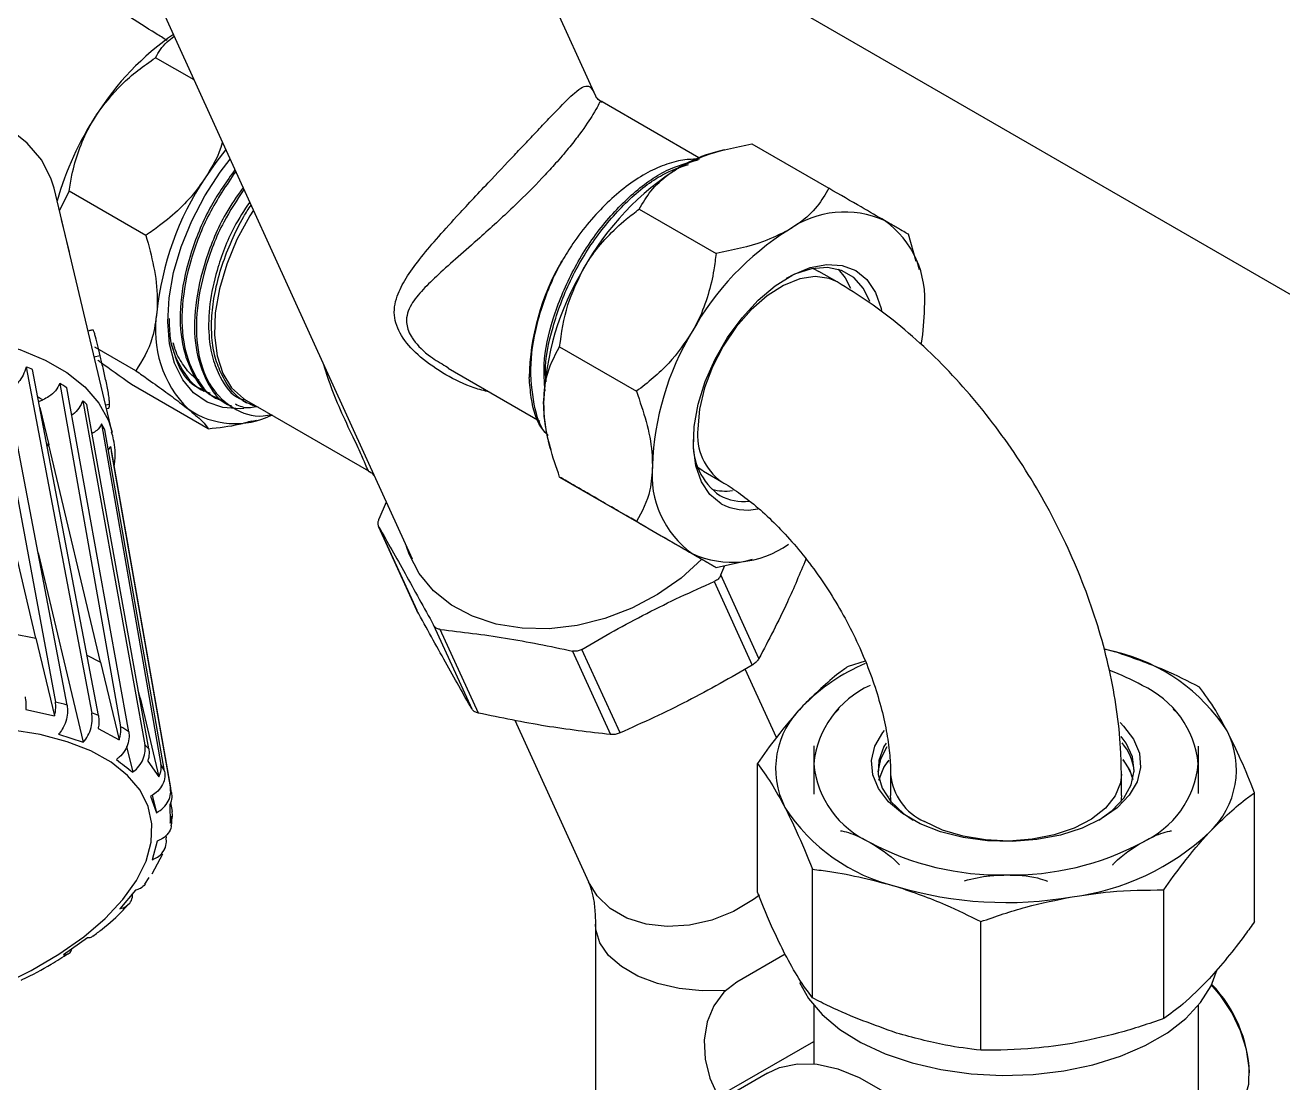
# Model space of a CAD drawing. Extents: x 75 to 2075, y 25 to 1460.
# Drawn here: x 1655.1 to 1795.2, y 880.9 to 998.7 of the extents above; entities that cross this region are included whole.
import ezdxf

# ---------------------------------------------------------------- set-up
doc = ezdxf.new("R2010")
doc.units = 0
doc.header["$LTSCALE"] = 5
doc.linetypes.add('SLD-KATı', pattern=[0])
doc.layers.get('0').update_dxf_attribs({"linetype": 'CONTINUOUS'})

msp = doc.modelspace()

# ---------------------------------------------------------------- linework, layer by layer
at = {"color": 7, "linetype": 'SLD-KATı'}
for p, q in [((1701.104, 1023.524), (1837.475, 944.799)), ((1660.566, 1021.917), (1693.169, 950.308)), ((1718.691, 990.785), (1708.019, 1014.226)), ((1673.914, 992.6), (1669.614, 995.082)), ((1730.159, 983.934), (1719.381, 990.156)), ((1736.077, 985.467), (1744.632, 980.529)), ((1732.967, 984.81), (1732.022, 984.563)), ((1664.791, 953.314), (1658.309, 980.539)), ((1658.905, 978.037), (1659.988, 980.222)), ((1668.543, 975.283), (1659.988, 980.222)), ((1723.524, 978.221), (1732.079, 973.282)), ((1659.157, 977.049), (1659.141, 977.047)), ((1660.021, 973.419), (1659.157, 977.049)), ((1754.369, 972.386), (1753.508, 975.403)), ((1660.021, 973.419), (1660.005, 973.416)), ((1745.557, 970.097), (1743.536, 971.263)), ((1754.752, 971.442), (1754.492, 972.385)), ((1667.433, 960.204), (1662.874, 962.837)), ((1714.648, 962.847), (1723.203, 957.909)), ((1651.309, 961.792), (1658.46, 923.275)), ((1659.757, 922.954), (1652.431, 961.506)), ((1663.453, 961.871), (1662.756, 961.72)), ((1655.193, 960.614), (1662.519, 922.063)), ((1663.25, 921.769), (1655.929, 960.323)), ((1701.984, 960.692), (1702.245, 960.528)), ((1702.215, 960.477), (1712.458, 954.564)), ((1658.96, 958.796), (1665.735, 920.53)), ((1675.49, 953.74), (1666.935, 958.678)), ((1666.636, 919.96), (1659.735, 958.295)), ((1674.852, 958.052), (1675.04, 957.943)), ((1676.443, 957.133), (1676.644, 957.018)), ((1656.602, 956.778), (1657.058, 956.956)), ((1656.729, 956.109), (1657.725, 951.927)), ((1661.527, 956.86), (1668.428, 918.525)), ((1668.869, 918.085), (1661.972, 956.422)), ((1664.496, 956.45), (1664.063, 956.373)), ((1664.156, 955.984), (1664.399, 956.023)), ((1678.046, 956.208), (1678.247, 956.092)), ((1679.364, 956.864), (1679.765, 956.633)), ((1679.758, 956.869), (1693.337, 949.03)), ((1656.298, 930.415), (1650.536, 954.615)), ((1680.383, 954.569), (1680.86, 954.694)), ((1663.61, 954.268), (1670.218, 916.332)), ((1670.634, 915.569), (1663.961, 953.599)), ((1657.725, 951.927), (1657.501, 952.044)), ((1657.542, 951.826), (1657.725, 951.927)), ((1663.487, 927.726), (1657.725, 951.927)), ((1664.609, 951.763), (1664.348, 951.392)), ((1664.609, 951.763), (1671.282, 913.733)), ((1713.404, 952.314), (1713.664, 951.37)), ((1671.388, 913.188), (1664.72, 951.219)), ((1693.169, 950.308), (1698.201, 939.254)), ((1730.68, 948.993), (1732.701, 947.827)), ((1714.648, 948.352), (1723.203, 943.413)), ((1695.336, 945.548), (1694.51, 943.644)), ((1723.524, 943.226), (1732.079, 938.288)), ((1694.481, 942.842), (1698.718, 933.536)), ((1698.75, 933.474), (1694.51, 942.786)), ((1656.536, 939.906), (1661.562, 918.796)), ((1732.079, 938.288), (1735.236, 938.973)), ((1735.189, 938.945), (1736.134, 939.192)), ((1732.61, 937.443), (1733.069, 938.502)), ((1731.865, 936.707), (1736.105, 927.394)), ((1736.849, 928.131), (1732.61, 937.443)), ((1698.75, 933.474), (1698.729, 933.54)), ((1653.644, 930.924), (1656.298, 930.415)), ((1700.607, 931.846), (1704.847, 922.533)), ((1705.591, 922.057), (1701.351, 931.369)), ((1656.298, 930.415), (1658.362, 921.746)), ((1721.372, 919.844), (1717.132, 929.156)), ((1776.576, 928.873), (1775.305, 929.16)), ((1775.349, 929.231), (1776.576, 928.873)), ((1661.968, 928.519), (1663.487, 927.726)), ((1663.487, 927.726), (1665.551, 919.058)), ((1716.08, 928.972), (1720.32, 919.66)), ((1748.689, 927.847), (1746.794, 927.258)), ((1738.791, 919.329), (1735.319, 926.958)), ((1667.932, 923.604), (1667.703, 924.562)), ((1667.857, 923.707), (1667.932, 923.604)), ((1667.932, 923.604), (1669.996, 914.936)), ((1655.167, 922.441), (1658.362, 921.746)), ((1745.762, 922.509), (1745.328, 922.069)), ((1783.437, 922.069), (1783.003, 922.509)), ((1709.654, 921.271), (1717.855, 903.256)), ((1658.8, 919.688), (1661.562, 918.796)), ((1663.219, 920.352), (1665.551, 919.058)), ((1666.39, 918.336), (1667.074, 915.462)), ((1668.753, 916.711), (1669.996, 914.936)), ((1736.692, 902.098), (1736.692, 916.431)), ((1751.525, 915.221), (1751.525, 912.888)), ((1777.24, 912.888), (1777.24, 915.221)), ((1669.068, 912.79), (1669.716, 910.954)), ((1669.25, 912.911), (1669.716, 910.954)), ((1751.592, 912.13), (1751.525, 912.888)), ((1777.24, 912.888), (1777.172, 912.13)), ((1792.073, 898.846), (1792.073, 913.179)), ((1671.227, 911.875), (1671.261, 909.784)), ((1671.295, 912.083), (1671.471, 911.093)), ((1670.756, 908.408), (1670.801, 908.153)), ((1669.787, 907.773), (1669.227, 905.714)), ((1670.52, 906.685), (1670.7, 907.068)), ((1670.4, 906.317), (1669.224, 904.107)), ((1742.811, 890.319), (1742.811, 904.652)), ((1668.434, 902.998), (1668.922, 903.721)), ((1667.37, 902.335), (1665.657, 900.255)), ((1781.971, 888.019), (1781.971, 902.352)), ((1718.639, 898.495), (1718.639, 863.088)), ((1761.566, 884.487), (1761.566, 898.82)), ((1662.053, 897.008), (1659.354, 895.112)), ((1739.771, 895.176), (1734.395, 892.071)), ((1742.954, 889.48), (1742.954, 882.969)), ((1785.811, 785.431), (1785.811, 889.48)), ((1737.803, 881.943), (1725.681, 874.945))]:
    msp.add_line(p, q, dxfattribs=at)
at = {"color": 8, "linetype": 'SLD-KATı'}
msp.add_line((1732.325, 879.33), (1742.954, 885.468), dxfattribs=at)
at = {"color": 7, "linetype": 'SLD-KATı', "flags": 128}
for points in [[(1658.309, 980.539), (1658.004, 981.555), (1656.935, 983.65), (1655.325, 985.564), (1653.197, 987.267), (1650.584, 988.732), (1647.526, 989.939), (1644.071, 990.868), (1640.727, 991.446)], [(1679.514, 955.99), (1679.064, 955.958), (1677.114, 956.096), (1675.366, 956.695), (1673.863, 957.739), (1672.646, 959.2), (1671.744, 961.042), (1671.183, 963.217), (1670.976, 965.667), (1671.129, 968.331), (1671.637, 971.138), (1672.488, 974.016), (1673.66, 976.891), (1675.122, 979.687), (1676.836, 982.334), (1677.931, 983.776)], [(1677.442, 984.85), (1676.325, 983.405), (1675.139, 981.684)], [(1680.523, 978.084), (1680.126, 977.452), (1678.69, 974.806), (1677.548, 972.07), (1676.736, 969.326), (1676.279, 966.659), (1676.19, 964.15), (1676.472, 961.874), (1677.116, 959.901), (1678.103, 958.29), (1679.403, 957.091), (1679.758, 956.869)], [(1732.639, 945.388), (1731.388, 946.405), (1730.436, 947.83), (1729.814, 949.614), (1729.544, 951.696), (1729.634, 954.006), (1730.082, 956.465), (1730.873, 958.989), (1731.979, 961.493), (1733.363, 963.89), (1734.978, 966.099), (1736.768, 968.046), (1738.673, 969.663), (1740.629, 970.896), (1742.567, 971.703), (1744.423, 972.056), (1746.133, 971.944), (1747.639, 971.369), (1748.889, 970.352), (1749.842, 968.927), (1750.464, 967.143), (1750.514, 966.91)], [(1749.21, 967.911), (1748.5, 969.379), (1747.423, 970.594), (1746.065, 971.378), (1744.475, 971.703), (1742.71, 971.557), (1740.833, 970.945), (1739.882, 970.475)], [(1742.846, 971.584), (1743.03, 971.512), (1743.536, 971.263)], [(1745.694, 971.501), (1746.479, 970.545), (1747.066, 969.408)], [(1730.68, 948.993), (1730.519, 949.091), (1730.057, 949.431)], [(1730.488, 939.206), (1730.481, 939.199), (1728.172, 937.094), (1725.558, 935.26), (1722.706, 933.743), (1719.692, 932.584), (1716.592, 931.812), (1713.488, 931.448), (1710.459, 931.5), (1707.584, 931.968), (1704.937, 932.84), (1702.587, 934.092), (1700.596, 935.692), (1699.013, 937.599), (1697.881, 939.764), (1697.589, 940.6)], [(1777.086, 920.992), (1777.487, 920.601), (1778.605, 919.139), (1779.239, 917.584), (1779.366, 915.987), (1778.984, 914.405), (1778.104, 912.89), (1776.757, 911.494), (1774.989, 910.264)], [(1652.377, 891.708), (1655.758, 893.362), (1658.854, 895.174), (1661.618, 897.116), (1664.006, 899.158), (1665.98, 901.266), (1667.509, 903.408), (1668.568, 905.55), (1669.142, 907.658), (1669.22, 909.699), (1668.803, 911.641), (1667.896, 913.453), (1666.514, 915.106), (1664.678, 916.575), (1662.418, 917.836), (1659.768, 918.869), (1656.772, 919.659), (1653.476, 920.192), (1649.932, 920.461), (1646.196, 920.46), (1642.327, 920.191), (1638.386, 919.657), (1634.435, 918.866), (1630.536, 917.832), (1626.752, 916.57), (1623.141, 915.1), (1619.76, 913.446), (1616.664, 911.634), (1613.9, 909.692), (1611.512, 907.651), (1609.538, 905.542), (1608.009, 903.4), (1606.95, 901.258), (1606.376, 899.15), (1606.298, 897.109), (1606.715, 895.168), (1607.622, 893.356), (1609.004, 891.702), (1610.84, 890.234), (1613.1, 888.973), (1615.75, 887.939), (1618.746, 887.149), (1622.042, 886.616), (1625.586, 886.348), (1629.322, 886.348), (1633.191, 886.618), (1637.132, 887.152), (1641.083, 887.942), (1644.982, 888.977), (1648.766, 890.238), (1652.377, 891.708)], [(1774.989, 910.264), (1772.86, 909.243), (1770.441, 908.466), (1767.817, 907.958), (1765.075, 907.737), (1762.31, 907.811), (1759.616, 908.177), (1757.083, 908.822), (1754.8, 909.725), (1752.842, 910.855), (1751.278, 912.174), (1750.16, 913.636), (1749.526, 915.191), (1749.398, 916.787), (1749.781, 918.37), (1750.661, 919.885), (1750.83, 920.098)], [(1774.732, 910.119), (1776.213, 911.182), (1777.515, 912.558), (1778.342, 914.051), (1778.664, 915.608), (1778.47, 917.172), (1777.767, 918.686), (1777.205, 919.44)], [(1751.121, 918.288), (1750.406, 916.928), (1750.106, 915.513)], [(1751.018, 918.717), (1750.775, 918.315), (1750.198, 916.783), (1750.133, 915.216), (1750.584, 913.67), (1751.533, 912.201), (1752.946, 910.862), (1754.033, 910.119)], [(1750.228, 914.588), (1750.775, 915.982), (1751.247, 916.713)], [(1777.4, 916.868), (1778.16, 915.651), (1778.525, 914.638)], [(1741.357, 892.032), (1742.359, 890.26), (1743.888, 888.463), (1745.853, 886.815), (1748.214, 885.348), (1750.919, 884.096), (1753.911, 883.085), (1757.126, 882.336), (1760.496, 881.865), (1763.949, 881.683), (1767.411, 881.792), (1770.808, 882.192), (1774.069, 882.873), (1777.123, 883.82), (1779.905, 885.014), (1782.357, 886.43), (1784.425, 888.036), (1786.067, 889.799), (1787.246, 891.681), (1787.897, 893.468)], [(1734.395, 892.071), (1732.948, 890.946), (1731.823, 889.443), (1731.078, 887.637), (1730.75, 885.62), (1730.856, 883.491), (1731.39, 881.359), (1732.325, 879.33)], [(1791, 879.148), (1791.425, 880.706), (1791.483, 882.539), (1791.173, 884.551), (1790.51, 886.638), (1789.529, 888.69), (1788.281, 890.6), (1787.295, 891.784)], [(1737.803, 881.943), (1739.153, 882.556), (1741.149, 882.976), (1743.325, 882.93), (1745.634, 882.419), (1748.022, 881.456), (1750.438, 880.061), (1752.827, 878.267), (1755.135, 876.112), (1757.311, 873.645), (1759.307, 870.922), (1761.078, 868.002), (1762.584, 864.952), (1763.792, 861.839), (1764.675, 858.733), (1765.212, 855.703), (1765.393, 852.817)]]:
    msp.add_lwpolyline(points, dxfattribs=at)
at = {"color": 8, "linetype": 'SLD-KATı', "flags": 128}
for points in [[(1745.555, 970.098), (1744.694, 970.476), (1743.132, 970.699), (1741.407, 970.441), (1739.589, 969.713), (1737.752, 968.544), (1735.971, 966.984), (1734.32, 965.095), (1732.865, 962.955), (1731.667, 960.652), (1730.774, 958.279), (1730.223, 955.934), (1730.037, 953.713)], [(1591.098, 935.942), (1590.99, 936.528), (1590.915, 938.725), (1591.342, 941), (1592.263, 943.324), (1593.667, 945.664), (1595.536, 947.989), (1597.842, 950.268), (1600.556, 952.469), (1603.641, 954.562), (1607.055, 956.521), (1610.751, 958.317), (1614.68, 959.928), (1618.789, 961.33), (1623.022, 962.505), (1627.321, 963.437), (1631.63, 964.114), (1635.888, 964.526), (1640.04, 964.668), (1644.028, 964.538), (1647.799, 964.138), (1651.302, 963.472), (1654.489, 962.551), (1657.318, 961.386), (1659.749, 959.993), (1661.751, 958.392), (1663.296, 956.603), (1664.363, 954.651), (1664.781, 953.356)], [(1657.058, 956.956), (1656.769, 957.123), (1656.551, 957.245)], [(1777.24, 915.242), (1777.137, 914.283), (1776.549, 912.82), (1775.462, 911.456), (1773.923, 910.245), (1771.992, 909.238), (1769.75, 908.476), (1767.289, 907.991), (1764.708, 907.801), (1762.114, 907.915), (1759.613, 908.328), (1757.307, 909.023), (1755.291, 909.973)], [(1736.916, 901.764), (1736.254, 901.276), (1734.023, 899.96), (1731.608, 898.997), (1729.11, 898.426), (1726.63, 898.271), (1724.27, 898.539), (1722.126, 899.217), (1720.287, 900.279), (1718.827, 901.681), (1717.855, 903.256)], [(1733.138, 891.134), (1733.12, 891.132), (1730.52, 891.094), (1727.959, 891.359), (1725.543, 891.916), (1723.371, 892.743), (1721.531, 893.805), (1720.1, 895.059), (1719.135, 896.453), (1718.676, 897.931), (1718.639, 898.54)]]:
    msp.add_lwpolyline(points, dxfattribs=at)
at = {"color": 7, "linetype": 'SLD-KATı'}
for centre, radius, start, end in [((1689.399, 972.072), 31.175, 124.80262, 147.80459), ((1692.707, 969.29), 35.461, 146.84988, 163.87027), ((1736.256, 968.936), 16.191, 105.16259, 120.59021), ((1744.378, 956.645), 30.913, 121.95467, 151.14439), ((1702.468, 963.437), 32.86, 146.27022, 174.27707), ((1746.416, 967.115), 10.778, 65.68605, 125.61817), ((1744.563, 968.182), 10.78, 354.37962, 54.30196), ((1756.5, 949.647), 30.913, 121.95467, 151.14439), ((1737.762, 959), 26.513, 149.51917, 179.06935), ((1743.764, 955.574), 30.917, 148.85627, 178.0435), ((1731.443, 967.259), 23.848, 350.36822, 359.6804), ((1681.939, 964.692), 12.334, 170.56336, 225.18223), ((1755.886, 948.576), 30.917, 148.85627, 178.0435), ((1645.909, 936.096), 26.217, 67.53184, 69.26043), ((1649.73, 943.694), 17.699, 55.58109, 58.56887), ((1652.674, 947.437), 12.93, 44.01434, 46.78359), ((1678.494, 963.568), 9.258, 235.4621, 296.41764), ((1729.058, 956.462), 16.194, 179.40687, 194.8418), ((1655.208, 949.426), 9.697, 25.48851, 29.95095), ((1655.812, 949.684), 9.04, 9.77932, 13.2949), ((1736.566, 952.05), 7.049, 175.91004, 234.67956), ((1735.715, 948.576), 10.78, 174.37962, 234.30196), ((1733.123, 952.742), 5.948, 255.37712, 277.39926), ((1735.146, 951.214), 5.587, 241.62141, 276.36877), ((1735.474, 950.704), 6.025, 241.93052, 282.16909), ((1733.862, 949.643), 10.778, 245.68605, 305.61817), ((1771.841, 909), 20.43, 32.80302, 76.59798), ((1757.279, 907.453), 21.869, 113.115, 135.26835), ((1767.713, 904.386), 23.88, 60.32677, 69.77649), ((1753.678, 915.318), 10.777, 114.37466, 174.3052), ((1775.087, 915.318), 10.777, 5.6948, 65.62534), ((1651.107, 890.803), 33.295, 74.94291, 77.24119), ((1748.257, 915.869), 9.543, 133.04081, 206.97345), ((1653.818, 899.32), 24.35, 67.20963, 69.06529), ((1657.145, 905.964), 16.91, 55.86011, 59.47065), ((1780.508, 915.739), 9.543, 313.04081, 26.97345), ((1660.153, 909.814), 12.015, 43.49868, 46.47054), ((1773.142, 915.091), 5.533, 4.36451, 41.16846), ((1756.044, 913.108), 6.002, 141.91134, 165.2353), ((1772.789, 913.14), 5.929, 15.58539, 38.5604), ((1662.376, 911.56), 9.18, 25.89147, 31.31739), ((1753.678, 917.457), 10.777, 185.6948, 245.62534), ((1775.087, 917.457), 10.777, 294.37466, 354.3052), ((1663.011, 911.84), 8.485, 9.13909, 12.88654), ((1756.924, 922.608), 20.43, 212.80302, 256.59798), ((1768.31, 928.724), 27.359, 277.26106, 313.15075), ((1763.765, 934.93), 30.919, 241.95976, 271.1441), ((1765, 934.93), 30.919, 268.8559, 298.04024), ((1764.42, 943.738), 42.789, 253.38996, 279.88892), ((1776.44, 881.382), 15.076, 2.25631, 43.83989)]:
    msp.add_arc(centre, radius, start, end, dxfattribs=at)
at = {"color": 8, "linetype": 'SLD-KATı'}
for centre, radius, start, end in [((1736.442, 953.064), 6.438, 174.21292, 234.35854), ((1757.931, 915.843), 6.437, 185.67292, 245.78901)]:
    msp.add_arc(centre, radius, start, end, dxfattribs=at)
at = {"color": 7, "linetype": 'SLD-KATı'}
for points, knots in [([(1670.9, 997.006), (1670.486, 997.261), (1669.017, 998.168), (1666.406, 999.819), (1663.123, 1001.925), (1659.847, 1004.066), (1656.645, 1006.199), (1654.144, 1007.888), (1652.784, 1008.831), (1652.401, 1009.096)], [0, 0, 0, 0, 0.0675397, 0.2401928, 0.4131973, 0.5863507, 0.759446, 0.9322728, 1, 1, 1, 1]), ([(1669.614, 995.082), (1669.97, 995.688), (1670.472, 996.544), (1671.42, 997.261), (1671.697, 997.47)], [0, 0, 0, 0, 0.7084351, 1, 1, 1, 1]), ([(1663.018, 988.682), (1663.904, 989.865), (1665.78, 992.369), (1668.29, 994.145), (1669.614, 995.082)], [0, 0, 0, 0, 0.4724924, 1, 1, 1, 1]), ([(1719.382, 990.188), (1719.331, 990.206), (1719.007, 990.319), (1718.757, 990.652), (1718.639, 990.81), (1718.662, 990.769), (1718.665, 990.765)], [0, 0, 0, 0, 0.0845318, 0.5412831, 0.9552784, 1, 1, 1, 1]), ([(1659.988, 980.222), (1660.087, 980.817), (1660.334, 982.313), (1661.015, 984.728), (1661.971, 986.974), (1662.753, 988.249), (1663.018, 988.682)], [0, 0, 0, 0, 0.2056137, 0.5170117, 0.8361666, 1, 1, 1, 1]), ([(1677.075, 985.656), (1677.069, 985.631), (1676.734, 984.243), (1675.929, 982.952), (1675.139, 981.684)], [0, 0, 0, 0, 0.0181117, 1, 1, 1, 1]), ([(1728.017, 982.874), (1728.914, 983.326), (1731.267, 984.512), (1734.239, 985.102), (1736.077, 985.467)], [0, 0, 0, 0, 0.3814192, 1, 1, 1, 1]), ([(1730.245, 983.763), (1729.63, 983.763), (1728.381, 983.761), (1726.332, 983.184), (1724.198, 982.202), (1722.04, 980.775), (1719.923, 978.963), (1717.928, 976.81), (1716.241, 974.611), (1715.309, 973.095), (1714.913, 972.449)], [0, 0, 0, 0, 0.1240806, 0.2520735, 0.3800664, 0.5108529, 0.6416397, 0.7723287, 0.9030272, 1, 1, 1, 1]), ([(1678.468, 982.597), (1677.547, 981.3), (1675.545, 978.48), (1673.468, 973.482), (1672.293, 968.31), (1672.322, 963.555), (1673.618, 959.834), (1675.112, 957.67), (1676.339, 957.274), (1676.488, 957.225)], [0, 0, 0, 0, 0.1426694, 0.3101865, 0.4753879, 0.6441328, 0.8096174, 0.9767797, 1, 1, 1, 1]), ([(1678.55, 982.417), (1677.515, 980.876), (1675.436, 977.782), (1673.404, 972.532), (1672.418, 967.399), (1672.643, 962.762), (1674.112, 959.207), (1675.783, 957.173), (1677.117, 956.865), (1677.328, 956.816)], [0, 0, 0, 0, 0.16052264, 0.3222105, 0.48305157, 0.64663734, 0.80662002, 0.96938312, 1, 1, 1, 1]), ([(1713.031, 957.972), (1712.952, 958.939), (1712.751, 961.389), (1713.796, 966.014), (1715.895, 971.207), (1718.945, 976.019), (1722.605, 979.949), (1726.47, 982.743), (1728.901, 983.385), (1730.064, 983.691)], [0, 0, 0, 0, 0.0985112, 0.2495309, 0.4018633, 0.5553759, 0.7056537, 0.8592859, 1, 1, 1, 1]), ([(1713.155, 958.972), (1713.118, 959.324), (1712.93, 961.141), (1713.784, 965.082), (1715.683, 970.275), (1718.613, 975.189), (1722.194, 979.265), (1725.809, 982.126), (1728.05, 982.868), (1729.009, 983.186)], [0, 0, 0, 0, 0.0399782, 0.2064689, 0.372656, 0.5413375, 0.7062625, 0.8743342, 1, 1, 1, 1]), ([(1723.524, 978.221), (1723.917, 978.896), (1724.715, 980.268), (1726.334, 981.827), (1727.609, 982.62), (1728.017, 982.874)], [0, 0, 0, 0, 0.3967467, 0.8067521, 1, 1, 1, 1]), ([(1675.139, 981.684), (1674.852, 981.264), (1674.021, 980.048), (1672.343, 978.218), (1670.378, 976.541), (1669.059, 975.637), (1668.543, 975.283)], [0, 0, 0, 0, 0.1638321, 0.4746302, 0.7943879, 1, 1, 1, 1]), ([(1679.373, 980.61), (1678.702, 979.655), (1676.959, 977.171), (1675.079, 972.551), (1673.895, 967.386), (1673.926, 962.629), (1675.221, 958.908), (1676.716, 956.745), (1677.942, 956.348), (1678.092, 956.3)], [0, 0, 0, 0, 0.108818, 0.2829494, 0.4546738, 0.6300815, 0.8021002, 0.9758628, 1, 1, 1, 1]), ([(1679.472, 980.391), (1678.684, 979.205), (1676.859, 976.463), (1675.015, 971.604), (1674.017, 966.467), (1674.259, 961.864), (1675.67, 958.177), (1678.185, 955.882), (1680.646, 954.937), (1682.284, 955.272), (1682.621, 955.342)], [0, 0, 0, 0, 0.108328, 0.2505483, 0.3920239, 0.5359136, 0.6766341, 0.8198002, 0.9628666, 1, 1, 1, 1]), ([(1744.632, 980.529), (1744.239, 979.854), (1743.441, 978.482), (1741.822, 976.923), (1740.547, 976.13), (1740.139, 975.876)], [0, 0, 0, 0, 0.3967467, 0.8067521, 1, 1, 1, 1]), ([(1750.853, 976.936), (1750.029, 977.412), (1748.285, 978.419), (1745.893, 979.8), (1744.632, 980.529)], [0, 0, 0, 0, 0.4724924, 1, 1, 1, 1]), ([(1680.109, 978.992), (1679.506, 978.076), (1677.942, 975.703), (1676.459, 971.716), (1675.565, 967.594), (1675.47, 964.272), (1675.919, 961.535), (1676.966, 959.062), (1678.117, 957.367), (1679.267, 956.996), (1679.408, 956.95)], [0, 0, 0, 0, 0.11179839, 0.28989457, 0.4292756, 0.57159266, 0.68521148, 0.79640666, 0.97495677, 1, 1, 1, 1]), ([(1676.88, 960.002), (1676.63, 960.631), (1676.135, 961.88), (1675.837, 964.148), (1675.866, 966.61), (1676.266, 969.244), (1676.997, 971.97), (1678.067, 974.705), (1679.162, 976.973), (1679.983, 978.236), (1680.26, 978.661)], [0, 0, 0, 0, 0.1344552, 0.2671558, 0.3998565, 0.5325351, 0.6652321, 0.7987047, 0.9321771, 1, 1, 1, 1]), ([(1717.303, 971.564), (1717.568, 971.998), (1718.338, 973.257), (1719.912, 975.157), (1721.774, 976.905), (1723.032, 977.851), (1723.524, 978.221)], [0, 0, 0, 0, 0.16383208, 0.47463023, 0.79438792, 1, 1, 1, 1]), ([(1753.508, 975.403), (1753.433, 975.446), (1753.246, 975.554), (1752.668, 975.888), (1751.815, 976.381), (1751.097, 976.796), (1750.853, 976.936)], [0, 0, 0, 0, 0.2056137, 0.5170117, 0.8361666, 1, 1, 1, 1]), ([(1740.139, 975.876), (1739.241, 975.423), (1736.888, 974.237), (1733.917, 973.647), (1732.079, 973.282)], [0, 0, 0, 0, 0.3814192, 1, 1, 1, 1]), ([(1668.543, 975.283), (1668.862, 974.121), (1669.511, 971.758), (1669.861, 968.852), (1669.793, 967.233), (1669.772, 966.714)], [0, 0, 0, 0, 0.39674668, 0.80675212, 1, 1, 1, 1]), ([(1732.079, 973.282), (1732.005, 972.671), (1731.817, 971.134), (1731.239, 968.648), (1730.386, 966.332), (1729.668, 965.013), (1729.425, 964.566)], [0, 0, 0, 0, 0.2056137, 0.5170117, 0.8361666, 1, 1, 1, 1]), ([(1713.361, 952.977), (1713.347, 952.989), (1712.492, 953.725), (1711.698, 956.428), (1711.241, 960.823), (1712.127, 965.972), (1713.596, 969.919), (1714.685, 972.011), (1714.913, 972.449)], [0, 0, 0, 0, 0.0037686, 0.2350621, 0.4716085, 0.7051911, 0.9383478, 1, 1, 1, 1]), ([(1714.648, 962.847), (1714.866, 964.43), (1715.279, 967.429), (1716.653, 970.237), (1717.303, 971.564)], [0, 0, 0, 0, 0.5275076, 1, 1, 1, 1]), ([(1777.24, 915.221), (1777.228, 916.014), (1777.194, 918.223), (1776.838, 921.915), (1776.083, 926.289), (1774.979, 930.679), (1773.552, 935.046), (1771.819, 939.355), (1769.801, 943.572), (1767.515, 947.665), (1764.979, 951.603), (1762.212, 955.354), (1759.231, 958.888), (1756.052, 962.176), (1752.687, 965.177), (1749.191, 967.871), (1746.761, 969.359), (1745.557, 970.097)], [0, 0, 0, 0, 0.03870938, 0.10777223, 0.17673688, 0.24554136, 0.3140858, 0.38237887, 0.45049062, 0.51852306, 0.58659423, 0.65479774, 0.72325308, 0.79208675, 0.86141117, 0.93130127, 1, 1, 1, 1]), ([(1669.772, 966.714), (1669.641, 965.737), (1669.297, 963.176), (1668.145, 961.34), (1667.433, 960.204)], [0, 0, 0, 0, 0.3814192, 1, 1, 1, 1]), ([(1671.142, 966.01), (1671.151, 965.265), (1671.178, 962.978), (1672.553, 960.161), (1674.177, 958.098), (1675.513, 957.79), (1675.725, 957.741)], [0, 0, 0, 0, 0.1794339, 0.5509399, 0.9289026, 1, 1, 1, 1]), ([(1662.668, 964.74), (1662.551, 964.717), (1662.361, 964.68), (1662.171, 964.643), (1662.097, 964.628)], [0, 0, 0, 0, 0.6139401, 1, 1, 1, 1]), ([(1663.453, 961.871), (1663.35, 962.303), (1663.143, 963.165), (1662.905, 964.114), (1662.756, 964.599), (1662.688, 964.774), (1662.673, 964.728), (1662.671, 964.722)], [0, 0, 0, 0, 0.324008, 0.6475916, 0.8100859, 0.9730892, 1, 1, 1, 1]), ([(1729.425, 964.566), (1728.6, 963.34), (1726.856, 960.746), (1724.465, 958.888), (1723.203, 957.909)], [0, 0, 0, 0, 0.4724924, 1, 1, 1, 1]), ([(1671.368, 963.283), (1671.594, 962.455), (1672.175, 960.324), (1673.512, 958.598), (1674.736, 958.2), (1674.885, 958.151)], [0, 0, 0, 0, 0.357689, 0.9216595, 1, 1, 1, 1]), ([(1674.478, 959.137), (1674.321, 959.227), (1673.647, 959.609), (1672.738, 960.753), (1671.923, 962.068), (1671.667, 963.049), (1671.599, 963.305)], [0, 0, 0, 0, 0.1128002, 0.4833163, 0.8646088, 1, 1, 1, 1]), ([(1712.865, 956.629), (1712.922, 957.567), (1713.071, 960.026), (1714.045, 961.769), (1714.648, 962.847)], [0, 0, 0, 0, 0.3814192, 1, 1, 1, 1]), ([(1666.935, 958.678), (1665.7, 959.54), (1664.306, 960.513), (1663.306, 961.278), (1663.192, 961.365)], [0, 0, 0, 0, 0.885911, 1, 1, 1, 1]), ([(1664.496, 956.45), (1664.492, 956.597), (1664.484, 956.89), (1664.4, 957.521), (1664.266, 958.267), (1664.05, 959.295), (1663.77, 960.538), (1663.559, 961.427), (1663.453, 961.871)], [0, 0, 0, 0, 0.1264994, 0.2525475, 0.3776578, 0.5024578, 0.751109, 1, 1, 1, 1]), ([(1655.193, 960.614), (1655.096, 960.307), (1654.901, 959.693), (1654.403, 958.951), (1654.016, 958.631), (1653.842, 958.488)], [0, 0, 0, 0, 0.35570906, 0.71140313, 1, 1, 1, 1]), ([(1667.433, 960.204), (1667.899, 959.877), (1669.071, 959.055), (1670.823, 957.795), (1672.289, 956.699), (1673.003, 956.134), (1673.245, 955.942)], [0, 0, 0, 0, 0.2056137, 0.5170117, 0.8361666, 1, 1, 1, 1]), ([(1681.046, 956.126), (1680.53, 956.312), (1679.474, 956.694), (1677.989, 957.917), (1677.286, 959.238), (1676.88, 960.002)], [0, 0, 0, 0, 0.2876819, 0.58817, 1, 1, 1, 1]), ([(1658.96, 958.796), (1658.811, 958.514), (1658.514, 957.95), (1657.816, 957.314), (1657.293, 957.067), (1657.058, 956.956)], [0, 0, 0, 0, 0.3553787, 0.7105713, 1, 1, 1, 1]), ([(1713.326, 953.076), (1713.148, 953.244), (1712.152, 954.179), (1711.507, 956.489), (1711.316, 958.69), (1711.252, 959.43)], [0, 0, 0, 0, 0.1264211, 0.7060912, 1, 1, 1, 1]), ([(1723.203, 957.909), (1723.591, 956.783), (1724.381, 954.494), (1724.921, 951.688), (1724.971, 950.13), (1724.987, 949.631)], [0, 0, 0, 0, 0.3967467, 0.8067521, 1, 1, 1, 1]), ([(1661.527, 956.86), (1661.39, 956.576), (1661.115, 956.006), (1660.628, 955.471), (1660.32, 955.292), (1660.28, 955.268)], [0, 0, 0, 0, 0.46505595, 0.93009229, 1, 1, 1, 1]), ([(1664.395, 956.039), (1664.423, 956.056), (1664.484, 956.092), (1664.492, 956.324), (1664.496, 956.45)], [0, 0, 0, 0, 0.4590883, 1, 1, 1, 1]), ([(1673.245, 955.942), (1673.827, 955.456), (1675.057, 954.427), (1675.341, 953.977), (1675.49, 953.74)], [0, 0, 0, 0, 0.4724924, 1, 1, 1, 1]), ([(1678.517, 956.498), (1678.989, 956.283), (1679.671, 955.973), (1680.533, 956.169), (1680.8, 956.23)], [0, 0, 0, 0, 0.6901473, 1, 1, 1, 1]), ([(1714.648, 948.352), (1714.26, 949.478), (1713.471, 951.767), (1712.93, 954.572), (1712.881, 956.13), (1712.865, 956.629)], [0, 0, 0, 0, 0.39674668, 0.80675212, 1, 1, 1, 1]), ([(1675.49, 953.74), (1676.676, 953.867), (1678.4, 954.053), (1679.898, 954.492), (1680.367, 954.629)], [0, 0, 0, 0, 0.6874615, 1, 1, 1, 1]), ([(1663.61, 954.268), (1663.452, 954.008), (1663.189, 953.579), (1662.733, 953.305), (1662.553, 953.197)], [0, 0, 0, 0, 0.603438, 1, 1, 1, 1]), ([(1665.009, 949.573), (1665.039, 949.774), (1665.192, 950.761), (1665.104, 952.05), (1664.807, 953.076), (1664.726, 953.354)], [0, 0, 0, 0, 0.1565201, 0.7712204, 1, 1, 1, 1]), ([(1693.332, 949.004), (1693.373, 948.989), (1693.68, 948.879), (1693.938, 948.548), (1694.078, 948.369), (1694.058, 948.402), (1694.053, 948.41)], [0, 0, 0, 0, 0.0661954, 0.4855436, 0.8806499, 1, 1, 1, 1]), ([(1724.987, 949.631), (1724.93, 948.694), (1724.781, 946.235), (1723.806, 944.492), (1723.203, 943.413)], [0, 0, 0, 0, 0.3814192, 1, 1, 1, 1]), ([(1717.303, 946.819), (1716.653, 947.194), (1715.279, 947.988), (1714.866, 948.226), (1714.648, 948.352)], [0, 0, 0, 0, 0.4724924, 1, 1, 1, 1]), ([(1732.701, 947.827), (1733.013, 947.64), (1733.918, 947.099), (1735.531, 945.95), (1737.517, 944.279), (1739.538, 942.289), (1741.535, 940.014), (1743.455, 937.491), (1745.248, 934.77), (1746.869, 931.909), (1748.28, 928.972), (1749.454, 926.028), (1750.369, 923.149), (1751.019, 920.405), (1751.399, 917.924), (1751.517, 916.237), (1751.524, 915.405), (1751.525, 915.221)], [0, 0, 0, 0, 0.0369147, 0.1068871, 0.1778565, 0.2500016, 0.3231732, 0.3971515, 0.4716829, 0.5465008, 0.6213247, 0.6958078, 0.76969, 0.8427295, 0.9147241, 0.9810788, 1, 1, 1, 1]), ([(1723.524, 943.226), (1723.032, 943.51), (1721.794, 944.225), (1719.93, 945.301), (1718.351, 946.213), (1717.568, 946.665), (1717.303, 946.819)], [0, 0, 0, 0, 0.20561369, 0.51701168, 0.83616664, 1, 1, 1, 1]), ([(1694.51, 942.786), (1694.469, 942.889), (1694.387, 943.094), (1694.425, 943.408), (1694.491, 943.592), (1694.51, 943.644)], [0, 0, 0, 0, 0.41711643, 0.83431706, 1, 1, 1, 1]), ([(1723.203, 943.413), (1724.465, 942.685), (1726.856, 941.304), (1728.6, 940.297), (1729.425, 939.821)], [0, 0, 0, 0, 0.5275076, 1, 1, 1, 1]), ([(1694.51, 942.786), (1695.465, 941.095), (1697.385, 937.696), (1699.529, 933.802), (1700.607, 931.846)], [0, 0, 0, 0, 0.497591, 1, 1, 1, 1]), ([(1729.425, 939.821), (1729.668, 939.68), (1730.374, 939.273), (1731.232, 938.777), (1731.814, 938.441), (1732.005, 938.331), (1732.079, 938.288)], [0, 0, 0, 0, 0.1638321, 0.4746302, 0.7943879, 1, 1, 1, 1]), ([(1742.095, 939.219), (1741.418, 937.606), (1739.771, 933.687), (1737.932, 930.189), (1736.849, 928.131)], [0, 0, 0, 0, 0.4114019, 1, 1, 1, 1]), ([(1717.132, 929.156), (1718.319, 929.85), (1720.695, 931.239), (1724.351, 933.184), (1728.074, 935.022), (1730.601, 936.145), (1731.865, 936.707)], [0, 0, 0, 0, 0.2485176, 0.4975894, 0.7484869, 1, 1, 1, 1]), ([(1732.61, 937.443), (1732.542, 937.316), (1732.407, 937.06), (1732.115, 936.826), (1731.921, 936.733), (1731.865, 936.707)], [0, 0, 0, 0, 0.4171164, 0.8343171, 1, 1, 1, 1]), ([(1704.847, 922.533), (1703.892, 924.225), (1701.972, 927.624), (1699.827, 931.518), (1698.75, 933.474)], [0, 0, 0, 0, 0.497591, 1, 1, 1, 1]), ([(1701.351, 931.369), (1701.221, 931.397), (1700.962, 931.452), (1700.726, 931.653), (1700.633, 931.803), (1700.607, 931.846)], [0, 0, 0, 0, 0.4171164, 0.8343171, 1, 1, 1, 1]), ([(1701.351, 931.369), (1703.749, 931.093), (1708.547, 930.542), (1713.569, 929.495), (1716.08, 928.972)], [0, 0, 0, 0, 0.5, 1, 1, 1, 1]), ([(1717.132, 929.156), (1716.992, 929.088), (1716.71, 928.952), (1716.338, 928.927), (1716.137, 928.962), (1716.08, 928.972)], [0, 0, 0, 0, 0.41711625, 0.83431668, 1, 1, 1, 1]), ([(1736.849, 928.131), (1736.776, 928.017), (1736.628, 927.789), (1736.341, 927.543), (1736.157, 927.427), (1736.105, 927.394)], [0, 0, 0, 0, 0.41711643, 0.83431706, 1, 1, 1, 1]), ([(1785.954, 924.959), (1784.655, 925.607), (1781.562, 927.151), (1778.407, 928.241), (1776.576, 928.873)], [0, 0, 0, 0, 0.4200471, 1, 1, 1, 1]), ([(1736.105, 927.394), (1733.718, 926.019), (1728.919, 923.254), (1723.896, 920.984), (1721.372, 919.844)], [0, 0, 0, 0, 0.49759099, 1, 1, 1, 1]), ([(1746.794, 927.258), (1746.449, 927.015), (1744.789, 925.843), (1743.09, 924.169), (1741.743, 922.844)], [0, 0, 0, 0, 0.20771618, 1, 1, 1, 1]), ([(1789.013, 920.068), (1788.591, 920.849), (1787.562, 922.754), (1786.55, 924.141), (1785.954, 924.959)], [0, 0, 0, 0, 0.4104024, 1, 1, 1, 1]), ([(1655.083, 923.88), (1655.103, 923.772), (1655.174, 923.379), (1655.193, 922.877), (1655.171, 922.5), (1655.167, 922.441)], [0, 0, 0, 0, 0.242341, 0.8820994, 1, 1, 1, 1]), ([(1658.362, 921.746), (1658.431, 922.054), (1658.549, 922.583), (1658.486, 923.072), (1658.46, 923.275)], [0, 0, 0, 0, 0.5833602, 1, 1, 1, 1]), ([(1659.757, 922.954), (1659.788, 922.661), (1659.85, 922.074), (1659.649, 921.118), (1659.286, 920.287), (1658.949, 919.871), (1658.8, 919.688)], [0, 0, 0, 0, 0.26375819, 0.52758684, 0.79161845, 1, 1, 1, 1]), ([(1705.591, 922.057), (1705.455, 922.098), (1705.183, 922.181), (1704.953, 922.37), (1704.87, 922.497), (1704.847, 922.533)], [0, 0, 0, 0, 0.41711643, 0.83431706, 1, 1, 1, 1]), ([(1741.743, 922.844), (1740.758, 921.724), (1739.058, 919.793), (1737.392, 917.426), (1736.692, 916.431)], [0, 0, 0, 0, 0.5799529, 1, 1, 1, 1]), ([(1661.562, 918.796), (1661.749, 919.034), (1662.123, 919.51), (1662.471, 920.431), (1662.611, 921.318), (1662.547, 921.836), (1662.519, 922.063)], [0, 0, 0, 0, 0.2646004, 0.5292974, 0.7936791, 1, 1, 1, 1]), ([(1663.25, 921.769), (1663.267, 921.661), (1663.328, 921.271), (1663.303, 920.777), (1663.23, 920.409), (1663.219, 920.352)], [0, 0, 0, 0, 0.242341, 0.8820994, 1, 1, 1, 1]), ([(1666.636, 919.96), (1666.651, 919.85), (1666.704, 919.459), (1666.611, 918.731), (1666.226, 917.855), (1665.729, 917.246), (1665.381, 916.974), (1665.282, 916.896)], [0, 0, 0, 0, 0.1029881, 0.3668069, 0.6306163, 0.89468, 1, 1, 1, 1]), ([(1665.551, 919.058), (1665.646, 919.348), (1665.81, 919.847), (1665.757, 920.329), (1665.735, 920.53)], [0, 0, 0, 0, 0.5833602, 1, 1, 1, 1]), ([(1721.372, 919.844), (1721.225, 919.79), (1720.931, 919.681), (1720.564, 919.643), (1720.374, 919.656), (1720.32, 919.66)], [0, 0, 0, 0, 0.41711643, 0.83431706, 1, 1, 1, 1]), ([(1792.073, 913.179), (1791.57, 914.431), (1790.56, 916.947), (1789.531, 919.024), (1789.013, 920.068)], [0, 0, 0, 0, 0.49716693, 1, 1, 1, 1]), ([(1667.074, 915.462), (1667.262, 915.618), (1667.696, 915.979), (1668.193, 916.739), (1668.443, 917.528), (1668.483, 918.13), (1668.443, 918.416), (1668.428, 918.525)], [0, 0, 0, 0, 0.2028912, 0.4675477, 0.7317944, 0.8970574, 1, 1, 1, 1]), ([(1668.869, 918.085), (1668.883, 917.978), (1668.937, 917.591), (1668.879, 917.114), (1668.77, 916.765), (1668.753, 916.711)], [0, 0, 0, 0, 0.242341, 0.8820994, 1, 1, 1, 1]), ([(1742.954, 918.422), (1742.954, 918.107), (1742.954, 917.599), (1742.954, 916.722), (1742.954, 916.387)], [0, 0, 0, 0, 0.6188241, 1, 1, 1, 1]), ([(1785.811, 916.387), (1785.811, 917.061), (1785.811, 917.956), (1785.811, 918.282), (1785.811, 918.362)], [0, 0, 0, 0, 0.752868, 1, 1, 1, 1]), ([(1670.634, 915.569), (1670.652, 915.286), (1670.688, 914.721), (1670.335, 913.886), (1669.775, 913.213), (1669.284, 912.92), (1669.068, 912.79)], [0, 0, 0, 0, 0.2637582, 0.5275868, 0.7916185, 1, 1, 1, 1]), ([(1669.996, 914.936), (1670.103, 915.203), (1670.286, 915.661), (1670.238, 916.135), (1670.218, 916.332)], [0, 0, 0, 0, 0.58336023, 1, 1, 1, 1]), ([(1736.692, 916.431), (1737.195, 915.749), (1738.205, 914.377), (1739.234, 912.489), (1739.752, 911.54)], [0, 0, 0, 0, 0.4971669, 1, 1, 1, 1]), ([(1742.954, 916.387), (1742.954, 915.672), (1742.954, 914.721), (1742.954, 913.373), (1742.954, 913.038)], [0, 0, 0, 0, 0.7518864, 1, 1, 1, 1]), ([(1785.811, 913.107), (1785.811, 913.863), (1785.811, 915.092), (1785.811, 916.027), (1785.811, 916.387)], [0, 0, 0, 0, 0.6144368, 1, 1, 1, 1]), ([(1669.716, 910.954), (1669.988, 911.123), (1670.534, 911.463), (1671.081, 912.224), (1671.344, 913.012), (1671.301, 913.513), (1671.282, 913.733)], [0, 0, 0, 0, 0.26460043, 0.52929739, 0.79367911, 1, 1, 1, 1]), ([(1671.388, 913.188), (1671.402, 913.083), (1671.451, 912.701), (1671.376, 912.248), (1671.247, 911.925), (1671.227, 911.875)], [0, 0, 0, 0, 0.242341, 0.8820994, 1, 1, 1, 1]), ([(1787.022, 908.765), (1788.368, 910.09), (1790.067, 911.764), (1791.728, 912.936), (1792.073, 913.179)], [0, 0, 0, 0, 0.7922838, 1, 1, 1, 1]), ([(1671.261, 909.784), (1671.364, 910.025), (1671.541, 910.437), (1671.491, 910.9), (1671.471, 911.093)], [0, 0, 0, 0, 0.5833602, 1, 1, 1, 1]), ([(1739.752, 911.54), (1740.174, 910.696), (1741.203, 908.637), (1742.215, 906.13), (1742.811, 904.652)], [0, 0, 0, 0, 0.41040244, 1, 1, 1, 1]), ([(1671.348, 909.501), (1671.348, 909.467), (1671.349, 909.161), (1671.044, 908.639), (1670.501, 908.072), (1670.006, 907.864), (1669.787, 907.773)], [0, 0, 0, 0, 0.0429853, 0.3859268, 0.7291322, 1, 1, 1, 1]), ([(1671.363, 909.5), (1671.366, 909.511), (1671.462, 909.866), (1671.45, 910.225), (1671.438, 910.572)], [0, 0, 0, 0, 0.0324743, 1, 1, 1, 1]), ([(1669.227, 905.714), (1669.501, 905.836), (1670.049, 906.08), (1670.598, 906.73), (1670.863, 907.45), (1670.82, 907.939), (1670.801, 908.153)], [0, 0, 0, 0, 0.2645857, 0.5292826, 0.7936644, 1, 1, 1, 1]), ([(1745.942, 908.944), (1745.99, 908.937), (1746.695, 908.838), (1747.812, 908.398), (1748.871, 907.832), (1749.23, 907.64)], [0, 0, 0, 0, 0.0468935, 0.6766989, 1, 1, 1, 1]), ([(1779.535, 907.64), (1779.894, 907.832), (1780.935, 908.389), (1782.051, 908.83), (1782.756, 908.93), (1782.822, 908.939)], [0, 0, 0, 0, 0.3232936, 0.9365988, 1, 1, 1, 1]), ([(1781.971, 902.352), (1782.67, 903.347), (1784.336, 905.714), (1786.036, 907.645), (1787.022, 908.765)], [0, 0, 0, 0, 0.4200471, 1, 1, 1, 1]), ([(1749.23, 907.64), (1750.288, 906.996), (1751.423, 906.305), (1752.444, 905.209), (1752.513, 905.135)], [0, 0, 0, 0, 0.9328755, 1, 1, 1, 1]), ([(1776.252, 905.135), (1776.321, 905.209), (1777.342, 906.305), (1778.477, 906.996), (1779.535, 907.64)], [0, 0, 0, 0, 0.0671245, 1, 1, 1, 1]), ([(1742.811, 904.652), (1743.451, 904.579), (1746.534, 904.228), (1749.689, 903.395), (1752.188, 902.735)], [0, 0, 0, 0, 0.2077162, 1, 1, 1, 1]), ([(1759.744, 903.374), (1760.683, 903.602), (1762.202, 903.97), (1763.781, 904.004), (1764.382, 904.017)], [0, 0, 0, 0, 0.61882411, 1, 1, 1, 1]), ([(1764.382, 904.017), (1765.585, 903.996), (1767.183, 903.969), (1768.631, 903.458), (1768.99, 903.332)], [0, 0, 0, 0, 0.752868, 1, 1, 1, 1]), ([(1668.461, 902.974), (1668.301, 902.803), (1668.013, 902.496), (1667.568, 902.384), (1667.37, 902.335)], [0, 0, 0, 0, 0.5551587, 1, 1, 1, 1]), ([(1717.855, 903.256), (1717.907, 903.134), (1718.058, 902.783), (1718.327, 901.871), (1718.582, 900.411), (1718.62, 899.137), (1718.639, 898.495)], [0, 0, 0, 0, 0.1509521, 0.4368591, 0.7164995, 1, 1, 1, 1]), ([(1752.188, 902.735), (1754.019, 902.103), (1757.174, 901.012), (1760.267, 899.469), (1761.566, 898.82)], [0, 0, 0, 0, 0.5799529, 1, 1, 1, 1]), ([(1665.657, 900.255), (1665.903, 900.326), (1666.397, 900.468), (1666.873, 901.003), (1667.083, 901.528), (1667.056, 901.87), (1667.05, 901.947)], [0, 0, 0, 0, 0.3040443, 0.6082164, 0.9120263, 1, 1, 1, 1]), ([(1739.752, 895.21), (1739.329, 896.054), (1738.3, 898.113), (1737.289, 900.62), (1736.692, 902.098)], [0, 0, 0, 0, 0.4104024, 1, 1, 1, 1]), ([(1761.566, 898.82), (1763.241, 899.395), (1766.609, 900.55), (1770.042, 901.239), (1771.768, 901.585)], [0, 0, 0, 0, 0.4971669, 1, 1, 1, 1]), ([(1771.768, 901.585), (1773.177, 901.797), (1776.609, 902.314), (1779.982, 902.338), (1781.971, 902.352)], [0, 0, 0, 0, 0.4104024, 1, 1, 1, 1]), ([(1662.649, 897.212), (1662.99, 897.463), (1664.241, 898.386), (1665.569, 899.582), (1666.41, 900.553), (1666.602, 900.775)], [0, 0, 0, 0, 0.2241514, 0.8228849, 1, 1, 1, 1]), ([(1792.073, 898.846), (1791.728, 898.35), (1790.067, 895.963), (1788.368, 893.994), (1787.022, 892.434)], [0, 0, 0, 0, 0.20771618, 1, 1, 1, 1]), ([(1662.647, 897.215), (1662.598, 897.166), (1662.449, 897.017), (1662.212, 897.012), (1662.053, 897.008)], [0, 0, 0, 0, 0.3295958, 1, 1, 1, 1]), ([(1659.354, 895.112), (1659.542, 895.137), (1659.918, 895.188), (1660.227, 895.463), (1660.277, 895.721), (1660.286, 895.767)], [0, 0, 0, 0, 0.4506758, 0.9015159, 1, 1, 1, 1]), ([(1654.658, 892.31), (1654.693, 892.326), (1655.865, 892.874), (1657.672, 893.839), (1659.271, 894.872), (1659.894, 895.274)], [0, 0, 0, 0, 0.0182544, 0.617101, 1, 1, 1, 1]), ([(1742.811, 890.319), (1742.309, 891.001), (1741.299, 892.373), (1740.269, 894.261), (1739.752, 895.21)], [0, 0, 0, 0, 0.4971669, 1, 1, 1, 1]), ([(1787.022, 892.434), (1786.036, 891.441), (1784.336, 889.728), (1782.67, 888.525), (1781.971, 888.019)], [0, 0, 0, 0, 0.5799529, 1, 1, 1, 1]), ([(1752.188, 886.404), (1749.689, 887.298), (1746.534, 888.427), (1743.451, 889.993), (1742.811, 890.319)], [0, 0, 0, 0, 0.79228382, 1, 1, 1, 1]), ([(1781.971, 888.019), (1780.296, 887.445), (1776.928, 886.289), (1773.495, 885.601), (1771.768, 885.254)], [0, 0, 0, 0, 0.4971669, 1, 1, 1, 1]), ([(1761.566, 884.487), (1760.267, 884.646), (1757.174, 885.026), (1754.019, 885.898), (1752.188, 886.404)], [0, 0, 0, 0, 0.42004707, 1, 1, 1, 1]), ([(1771.768, 885.254), (1770.36, 885.042), (1766.927, 884.525), (1763.555, 884.501), (1761.566, 884.487)], [0, 0, 0, 0, 0.41040244, 1, 1, 1, 1])]:
    msp.add_open_spline(points, degree=3, knots=knots, dxfattribs=at)
at = {"color": 8, "linetype": 'SLD-KATı'}
for points, knots in [([(1706.827, 957.815), (1706.253, 957.961), (1704.538, 958.398), (1701.889, 959.72), (1699.114, 961.602), (1697.02, 963.83), (1696.035, 966.214), (1696.381, 968.404), (1697.48, 970.515), (1698.983, 972.593), (1700.884, 974.858), (1702.889, 977.08), (1704.86, 979.203), (1707.03, 981.511), (1708.881, 983.469), (1710.514, 985.196), (1711.737, 986.49), (1713.163, 987.997), (1714.871, 989.786), (1716.252, 991.157), (1717.239, 991.93), (1717.923, 991.958), (1718.249, 991.66), (1718.629, 990.853), (1718.676, 990.754)], [0, 0, 0, 0, 0.0263865, 0.0788705, 0.1327419, 0.1824965, 0.2332944, 0.2913268, 0.3400963, 0.3900068, 0.4404182, 0.4922339, 0.5275276, 0.5637948, 0.621513, 0.6343979, 0.6647027, 0.7007439, 0.7382295, 0.8127658, 0.8675816, 0.9239159, 0.9906363, 1, 1, 1, 1]), ([(1719.331, 990.074), (1719.3, 990.124), (1719.181, 990.315), (1718.983, 989.799), (1718.362, 988.748), (1717.294, 987.098), (1715.806, 985.18), (1714.492, 983.624), (1712.642, 981.587), (1710.911, 979.83), (1709.067, 978.053), (1707.58, 976.665), (1705.502, 974.794), (1703.286, 972.85), (1701.154, 970.963), (1699.364, 969.237), (1697.979, 967.542), (1697.379, 965.847), (1697.842, 964.43), (1698.706, 963.131), (1699.936, 961.885), (1701.39, 961.038), (1701.984, 960.692)], [0, 0, 0, 0, 0.0230578, 0.0887397, 0.156111, 0.2469291, 0.291166, 0.3369897, 0.3741646, 0.4446914, 0.4607468, 0.5038647, 0.5482723, 0.6092633, 0.6721048, 0.7294929, 0.7881022, 0.8526665, 0.8957761, 0.9074251, 0.9622089, 1, 1, 1, 1]), ([(1693.361, 949.068), (1693.311, 949.119), (1693.216, 949.215), (1692.838, 950.226), (1691.933, 952.186), (1690.597, 954.967), (1689.305, 957.94), (1688.671, 959.912), (1688.372, 960.845)], [0, 0, 0, 0, 0.1694592, 0.3193159, 0.4735327, 0.6690791, 0.843602, 1, 1, 1, 1])]:
    msp.add_open_spline(points, degree=3, knots=knots, dxfattribs=at)
at = {"color": 7, "linetype": 'SLD-KATı'}
for points in [[(1720.32, 919.66), (1717.921, 919.936), (1713.124, 920.488), (1708.102, 921.534), (1705.591, 922.057)], [(1665.282, 916.896), (1665.582, 916.651), (1666.182, 916.161), (1666.777, 915.695), (1667.074, 915.462)]]:
    msp.add_open_spline(points, degree=3, dxfattribs=at)

doc.saveas('drawing.dxf')
